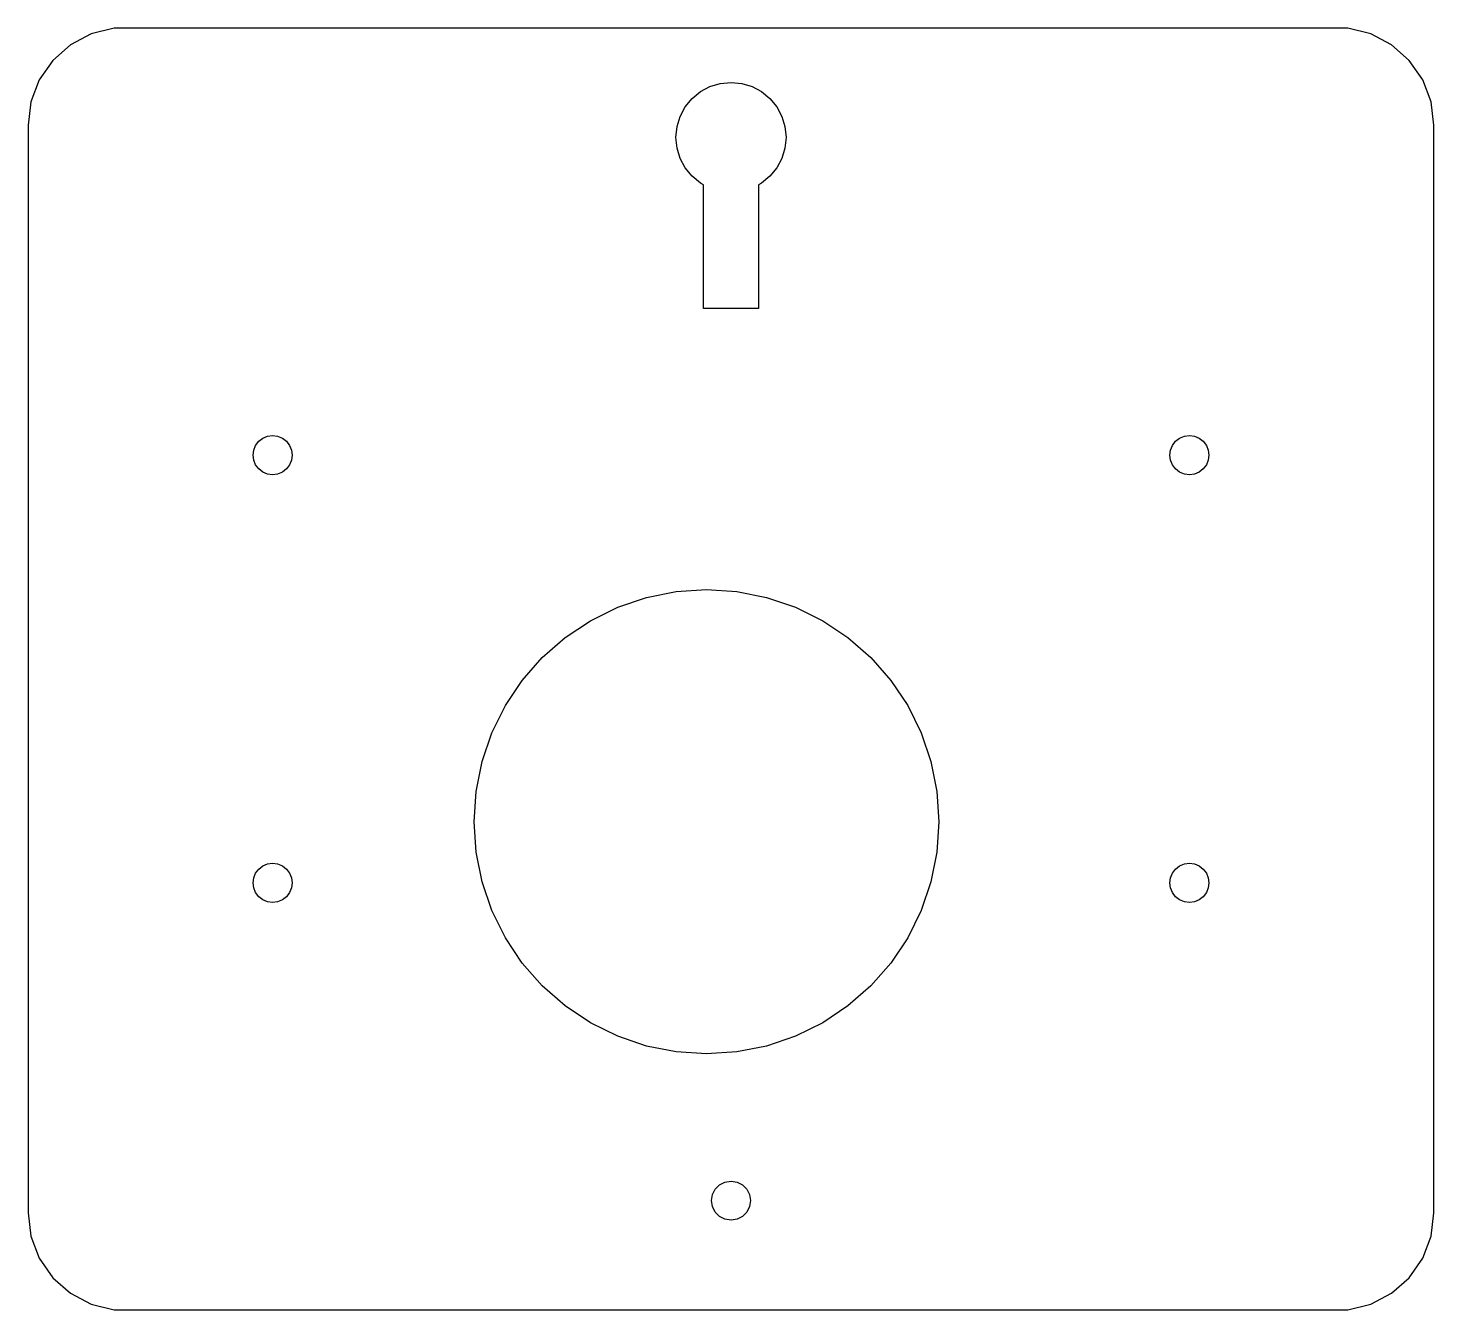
# Model space of a CAD drawing. Header units: metres. Extents: x 0 to 115, y 0 to 105.
import ezdxf

# ---------------------------------------------------------------- set-up
doc = ezdxf.new("R2010")
doc.units = ezdxf.units.M

msp = doc.modelspace()

# ---------------------------------------------------------------- linework, layer by layer
for p, q in [((7.03571, 104.942), (5.16315, 104.48)), ((107.964, 104.942), (7.03571, 104.942)), ((109.837, 104.48), (107.964, 104.942)), ((3.45547, 103.584), (2.0119, 102.305)), ((5.16315, 104.48), (3.45547, 103.584)), ((111.545, 103.584), (109.837, 104.48)), ((112.988, 102.305), (111.545, 103.584)), ((2.0119, 102.305), (0.91635, 100.718)), ((114.084, 100.718), (112.988, 102.305)), ((0.91635, 100.718), (0.23245, 98.9145)), ((54.9999, 99.7416), (55.7779, 100.157)), ((55.7779, 100.157), (56.6221, 100.414)), ((56.6221, 100.414), (57.5, 100.5)), ((57.5, 100.5), (58.3779, 100.414)), ((58.3779, 100.414), (59.2221, 100.157)), ((59.2221, 100.157), (60.0001, 99.7416)), ((114.768, 98.9145), (114.084, 100.718)), ((0.23245, 98.9145), (0, 97)), ((53.7584, 98.5001), (54.318, 99.182)), ((54.318, 99.182), (54.9999, 99.7416)), ((60.0001, 99.7416), (60.682, 99.182)), ((60.682, 99.182), (61.2416, 98.5001)), ((115, 97), (114.768, 98.9145)), ((53.3425, 97.7221), (53.7584, 98.5001)), ((61.2416, 98.5001), (61.6575, 97.7221)), ((0, 97), (0, 8)), ((53, 96), (53.0865, 96.8779)), ((53.0865, 96.8779), (53.3425, 97.7221)), ((61.6575, 97.7221), (61.9135, 96.8779)), ((61.9135, 96.8779), (62, 96)), ((115, 8), (115, 97)), ((53.0865, 95.1221), (53, 96)), ((62, 96), (61.9135, 95.1221)), ((53.3425, 94.2779), (53.0865, 95.1221)), ((61.9135, 95.1221), (61.6575, 94.2779)), ((53.7584, 93.4999), (53.3425, 94.2779)), ((54.318, 92.818), (53.7584, 93.4999)), ((61.2416, 93.4999), (60.682, 92.818)), ((61.6575, 94.2779), (61.2416, 93.4999)), ((54.9999, 92.2584), (54.318, 92.818)), ((55.25, 92.1247), (54.9999, 92.2584)), ((55.25, 82), (55.25, 92.1247)), ((60.0001, 92.2584), (59.75, 92.1247)), ((59.75, 92.1247), (59.75, 82)), ((60.682, 92.818), (60.0001, 92.2584)), ((59.75, 82), (55.25, 82)), ((18.8686, 71.1314), (19.2, 71.3856)), ((19.2, 71.3856), (19.5859, 71.5455)), ((19.5859, 71.5455), (20, 71.6)), ((20, 71.6), (20.4141, 71.5455)), ((20.4141, 71.5455), (20.8, 71.3856)), ((20.8, 71.3856), (21.1314, 71.1314)), ((93.8686, 71.1314), (94.2, 71.3856)), ((94.2, 71.3856), (94.5859, 71.5455)), ((94.5859, 71.5455), (95, 71.6)), ((95, 71.6), (95.4141, 71.5455)), ((95.4141, 71.5455), (95.8, 71.3856)), ((95.8, 71.3856), (96.1314, 71.1314)), ((18.4, 70), (18.4545, 70.4141)), ((18.4545, 70.4141), (18.6143, 70.8)), ((18.6143, 70.8), (18.8686, 71.1314)), ((21.1314, 71.1314), (21.3856, 70.8)), ((21.3856, 70.8), (21.5455, 70.4141)), ((21.5455, 70.4141), (21.6, 70)), ((93.4, 70), (93.4545, 70.4141)), ((93.4545, 70.4141), (93.6143, 70.8)), ((93.6143, 70.8), (93.8686, 71.1314)), ((96.1314, 71.1314), (96.3856, 70.8)), ((96.3856, 70.8), (96.5455, 70.4141)), ((96.5455, 70.4141), (96.6, 70)), ((18.4545, 69.5859), (18.4, 70)), ((18.6143, 69.2), (18.4545, 69.5859)), ((18.8686, 68.8686), (18.6143, 69.2)), ((21.3856, 69.2), (21.1314, 68.8686)), ((21.5455, 69.5859), (21.3856, 69.2)), ((21.6, 70), (21.5455, 69.5859)), ((93.4545, 69.5859), (93.4, 70)), ((93.6143, 69.2), (93.4545, 69.5859)), ((93.8686, 68.8686), (93.6143, 69.2)), ((96.3856, 69.2), (96.1314, 68.8686)), ((96.5455, 69.5859), (96.3856, 69.2)), ((96.6, 70), (96.5455, 69.5859)), ((19.2, 68.6143), (18.8686, 68.8686)), ((19.5859, 68.4545), (19.2, 68.6143)), ((20, 68.4), (19.5859, 68.4545)), ((20.4141, 68.4545), (20, 68.4)), ((20.8, 68.6143), (20.4141, 68.4545)), ((21.1314, 68.8686), (20.8, 68.6143)), ((94.2, 68.6143), (93.8686, 68.8686)), ((94.5859, 68.4545), (94.2, 68.6143)), ((95, 68.4), (94.5859, 68.4545)), ((95.4141, 68.4545), (95, 68.4)), ((95.8, 68.6143), (95.4141, 68.4545)), ((96.1314, 68.8686), (95.8, 68.6143)), ((50.5824, 58.3526), (53.02, 58.8374)), ((53.02, 58.8374), (55.5, 59)), ((55.5, 59), (57.98, 58.8374)), ((57.98, 58.8374), (60.4176, 58.3526)), ((46, 56.4545), (48.229, 57.5537)), ((48.229, 57.5537), (50.5824, 58.3526)), ((60.4176, 58.3526), (62.771, 57.5537)), ((62.771, 57.5537), (65, 56.4545)), ((43.9335, 55.0737), (46, 56.4545)), ((65, 56.4545), (67.0665, 55.0737)), ((42.065, 53.435), (43.9335, 55.0737)), ((67.0665, 55.0737), (68.935, 53.435)), ((40.4263, 51.5665), (42.065, 53.435)), ((68.935, 53.435), (70.5737, 51.5665)), ((39.0455, 49.5), (40.4263, 51.5665)), ((70.5737, 51.5665), (71.9545, 49.5)), ((37.9463, 47.271), (39.0455, 49.5)), ((71.9545, 49.5), (73.0537, 47.271)), ((37.1474, 44.9176), (37.9463, 47.271)), ((73.0537, 47.271), (73.8526, 44.9176)), ((36.6625, 42.48), (37.1474, 44.9176)), ((73.8526, 44.9176), (74.3374, 42.48)), ((36.5, 40), (36.6625, 42.48)), ((74.3374, 42.48), (74.5, 40)), ((36.6625, 37.52), (36.5, 40)), ((74.5, 40), (74.3374, 37.52)), ((37.1474, 35.0824), (36.6625, 37.52)), ((74.3374, 37.52), (73.8526, 35.0824)), ((18.4545, 35.4141), (18.6143, 35.8)), ((18.6143, 35.8), (18.8686, 36.1314)), ((18.8686, 36.1314), (19.2, 36.3856)), ((19.2, 36.3856), (19.5859, 36.5455)), ((19.5859, 36.5455), (20, 36.6)), ((20, 36.6), (20.4141, 36.5455)), ((20.4141, 36.5455), (20.8, 36.3856)), ((20.8, 36.3856), (21.1314, 36.1314)), ((21.1314, 36.1314), (21.3856, 35.8)), ((21.3856, 35.8), (21.5455, 35.4141)), ((93.4545, 35.4141), (93.6143, 35.8)), ((93.6143, 35.8), (93.8686, 36.1314)), ((93.8686, 36.1314), (94.2, 36.3856)), ((94.2, 36.3856), (94.5859, 36.5455)), ((94.5859, 36.5455), (95, 36.6)), ((95, 36.6), (95.4141, 36.5455)), ((95.4141, 36.5455), (95.8, 36.3856)), ((95.8, 36.3856), (96.1314, 36.1314)), ((96.1314, 36.1314), (96.3856, 35.8)), ((96.3856, 35.8), (96.5455, 35.4141)), ((18.4, 35), (18.4545, 35.4141)), ((18.4545, 34.5859), (18.4, 35)), ((18.6143, 34.2), (18.4545, 34.5859)), ((21.5455, 34.5859), (21.3856, 34.2)), ((21.5455, 35.4141), (21.6, 35)), ((21.6, 35), (21.5455, 34.5859)), ((37.9463, 32.729), (37.1474, 35.0824)), ((73.8526, 35.0824), (73.0537, 32.729)), ((93.4, 35), (93.4545, 35.4141)), ((93.4545, 34.5859), (93.4, 35)), ((93.6143, 34.2), (93.4545, 34.5859)), ((96.5455, 34.5859), (96.3856, 34.2)), ((96.5455, 35.4141), (96.6, 35)), ((96.6, 35), (96.5455, 34.5859)), ((18.8686, 33.8686), (18.6143, 34.2)), ((19.2, 33.6143), (18.8686, 33.8686)), ((19.5859, 33.4545), (19.2, 33.6143)), ((20, 33.4), (19.5859, 33.4545)), ((20.4141, 33.4545), (20, 33.4)), ((20.8, 33.6143), (20.4141, 33.4545)), ((21.1314, 33.8686), (20.8, 33.6143)), ((21.3856, 34.2), (21.1314, 33.8686)), ((93.8686, 33.8686), (93.6143, 34.2)), ((94.2, 33.6143), (93.8686, 33.8686)), ((94.5859, 33.4545), (94.2, 33.6143)), ((95, 33.4), (94.5859, 33.4545)), ((95.4141, 33.4545), (95, 33.4)), ((95.8, 33.6143), (95.4141, 33.4545)), ((96.1314, 33.8686), (95.8, 33.6143)), ((96.3856, 34.2), (96.1314, 33.8686)), ((39.0455, 30.5), (37.9463, 32.729)), ((73.0537, 32.729), (71.9545, 30.5)), ((40.4263, 28.4335), (39.0455, 30.5)), ((71.9545, 30.5), (70.5737, 28.4335)), ((42.065, 26.565), (40.4263, 28.4335)), ((70.5737, 28.4335), (68.935, 26.565)), ((43.9335, 24.9263), (42.065, 26.565)), ((68.935, 26.565), (67.0665, 24.9263)), ((46, 23.5455), (43.9335, 24.9263)), ((67.0665, 24.9263), (65, 23.5455)), ((48.229, 22.4463), (46, 23.5455)), ((65, 23.5455), (62.771, 22.4463)), ((50.5824, 21.6474), (48.229, 22.4463)), ((62.771, 22.4463), (60.4176, 21.6474)), ((53.02, 21.1625), (50.5824, 21.6474)), ((55.5, 21), (53.02, 21.1625)), ((57.98, 21.1625), (55.5, 21)), ((60.4176, 21.6474), (57.98, 21.1625)), ((56.5595, 10.2944), (57.0056, 10.5217)), ((57.0056, 10.5217), (57.5, 10.6)), ((57.5, 10.6), (57.9944, 10.5217)), ((57.9944, 10.5217), (58.4404, 10.2944)), ((55.9, 9), (55.9783, 9.49442)), ((55.9783, 9.49442), (56.2056, 9.94044)), ((56.2056, 9.94044), (56.5595, 10.2944)), ((58.4404, 10.2944), (58.7944, 9.94044)), ((58.7944, 9.94044), (59.0217, 9.49442)), ((59.0217, 9.49442), (59.1, 9)), ((55.9783, 8.50557), (55.9, 9)), ((56.2056, 8.05954), (55.9783, 8.50557)), ((56.5595, 7.70557), (56.2056, 8.05954)), ((58.7944, 8.05954), (58.4404, 7.70557)), ((59.0217, 8.50557), (58.7944, 8.05954)), ((59.1, 9), (59.0217, 8.50557)), ((0, 8), (0.23245, 6.08546)), ((57.0056, 7.4783), (56.5595, 7.70557)), ((57.5, 7.39999), (57.0056, 7.4783)), ((57.9944, 7.4783), (57.5, 7.39999)), ((58.4404, 7.70557), (57.9944, 7.4783)), ((114.768, 6.08546), (115, 8)), ((0.23245, 6.08546), (0.91635, 4.28221)), ((114.084, 4.28221), (114.768, 6.08546)), ((0.91635, 4.28221), (2.0119, 2.69501)), ((112.988, 2.69501), (114.084, 4.28221)), ((2.0119, 2.69501), (3.45547, 1.41612)), ((111.545, 1.41612), (112.988, 2.69501)), ((3.45547, 1.41612), (5.16315, 0.51987)), ((109.837, 0.51987), (111.545, 1.41612)), ((5.16315, 0.51987), (7.03571, 0.05832)), ((7.03571, 0.05832), (107.964, 0.05832)), ((107.964, 0.05832), (109.837, 0.51987))]:
    msp.add_line(p, q)

doc.saveas('drawing.dxf')
